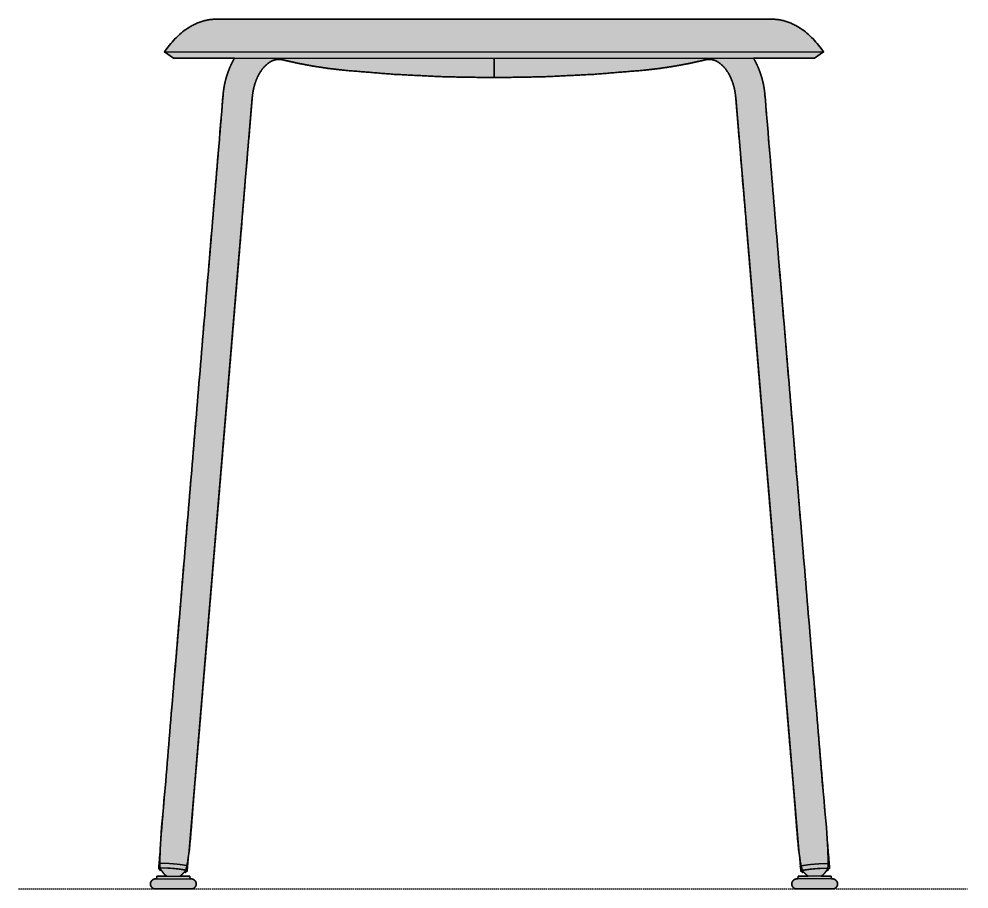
# Model space of a CAD drawing. Header units: millimetres. Extents: x 0 to 1189, y 0 to 475.
# Drawn here: x 0 to 519, y 0 to 475 of the extents above; entities that cross this region are included whole.
import ezdxf

# ---------------------------------------------------------------- set-up
doc = ezdxf.new("R2010")
doc.units = ezdxf.units.MM
doc.linetypes.add('Dots', pattern=[1, 0, -1])
doc.layers.add('Blocks', color=7, linetype='Continuous')
doc.layers.add('Blocks$Fill', color=7, linetype='Continuous', true_color=0xffffff)
for name, color, linetype, lineweight, true_color in [('Blocks$Inner', 7, 'Continuous', 25, 0x007f00), ('Blocks$Outline', 7, 'Continuous', 35, 0xff3f3f), ('Groud', 7, 'Dots', 25, 0x243775)]:
    doc.layers.add(name, color=color, linetype=linetype, lineweight=lineweight, true_color=true_color)

# ---------------------------------------------------------------- blocks, each defined once
blk = doc.blocks.new('Soft Edge 75 Stool Side')
at = {"layer": 'Blocks$Fill'}
blk.add_hatch(color=256, dxfattribs=at).paths.add_polyline_path([(75.03, 5.5), (74.54, 5.5), (74.48, 5.5), (74.42, 5.5), (74.36, 5.49), (74.3, 5.49), (74.25, 5.48), (74.19, 5.48), (74.13, 5.47), (74.07, 5.46), (74.01, 5.45), (73.95, 5.43), (73.89, 5.42), (73.83, 5.41), (73.77, 5.39), (73.72, 5.37), (73.66, 5.35), (73.6, 5.33), (73.55, 5.31), (73.49, 5.29), (73.44, 5.27), (73.38, 5.24), (73.33, 5.22), (73.27, 5.19), (73.22, 5.16), (73.17, 5.13), (73.12, 5.1), (73.07, 5.07), (73.02, 5.04), (72.97, 5), (72.92, 4.97), (72.87, 4.93), (72.82, 4.89), (72.78, 4.86), (72.73, 4.82), (72.69, 4.78), (72.64, 4.74), (72.6, 4.69), (72.56, 4.65), (72.52, 4.61), (72.48, 4.56), (72.44, 4.52), (72.4, 4.47), (72.36, 4.42), (72.33, 4.38), (72.29, 4.33), (72.26, 4.28), (72.23, 4.23), (72.19, 4.18), (72.16, 4.12), (72.13, 4.07), (72.11, 4.02), (72.08, 3.97), (72.05, 3.91), (72.03, 3.86), (72, 3.8), (71.98, 3.75), (71.96, 3.69), (71.94, 3.63), (71.92, 3.58), (71.9, 3.52), (71.89, 3.46), (71.87, 3.4), (71.86, 3.35), (71.85, 3.29), (71.84, 3.23), (71.83, 3.17), (71.82, 3.11), (71.81, 3.05), (71.81, 2.99), (71.8, 2.93), (71.8, 2.87), (71.8, 2.81), (71.79, 2.75), (71.8, 2.69), (71.8, 2.63), (71.8, 2.57), (71.81, 2.51), (71.81, 2.45), (71.82, 2.39), (71.83, 2.33), (71.84, 2.27), (71.85, 2.21), (71.86, 2.15), (71.87, 2.1), (71.89, 2.04), (71.9, 1.98), (71.92, 1.92), (71.94, 1.87), (71.96, 1.81), (71.98, 1.75), (72, 1.7), (72.03, 1.64), (72.05, 1.59), (72.08, 1.53), (72.11, 1.48), (72.13, 1.43), (72.16, 1.38), (72.19, 1.32), (72.23, 1.27), (72.26, 1.22), (72.29, 1.17), (72.33, 1.12), (72.36, 1.08), (72.4, 1.03), (72.44, 0.98), (72.48, 0.94), (72.52, 0.89), (72.56, 0.85), (72.6, 0.81), (72.64, 0.76), (72.69, 0.72), (72.73, 0.68), (72.78, 0.64), (72.82, 0.61), (72.87, 0.57), (72.92, 0.53), (72.97, 0.5), (73.02, 0.46), (73.07, 0.43), (73.12, 0.4), (73.17, 0.37), (73.22, 0.34), (73.27, 0.31), (73.33, 0.28), (73.38, 0.26), (73.44, 0.23), (73.49, 0.21), (73.55, 0.19), (73.6, 0.17), (73.66, 0.15), (73.72, 0.13), (73.77, 0.11), (73.83, 0.09), (73.89, 0.08), (73.95, 0.07), (74.01, 0.05), (74.07, 0.04), (74.13, 0.03), (74.19, 0.02), (74.25, 0.02), (74.3, 0.01), (74.36, 0.01), (74.42, 0), (74.48, 0), (74.54, 0), (76.13, 0), (94.04, 0), (94.1, 0), (94.16, 0), (94.22, 0.01), (94.28, 0.01), (94.34, 0.02), (94.4, 0.02), (94.46, 0.03), (94.52, 0.04), (94.58, 0.05), (94.64, 0.07), (94.7, 0.08), (94.76, 0.09), (94.81, 0.11), (94.87, 0.13), (94.93, 0.15), (94.98, 0.17), (95.04, 0.19), (95.1, 0.21), (95.15, 0.23), (95.21, 0.26), (95.26, 0.28), (95.31, 0.31), (95.37, 0.34), (95.42, 0.37), (95.47, 0.4), (95.52, 0.43), (95.57, 0.46), (95.62, 0.5), (95.67, 0.53), (95.72, 0.57), (95.77, 0.61), (95.81, 0.64), (95.86, 0.68), (95.9, 0.72), (95.95, 0.76), (95.99, 0.81), (96.03, 0.85), (96.07, 0.89), (96.11, 0.94), (96.15, 0.98), (96.19, 1.03), (96.23, 1.08), (96.26, 1.12), (96.3, 1.17), (96.33, 1.22), (96.36, 1.27), (96.4, 1.32), (96.43, 1.38), (96.46, 1.43), (96.48, 1.48), (96.51, 1.53), (96.54, 1.59), (96.56, 1.64), (96.58, 1.7), (96.61, 1.75), (96.63, 1.81), (96.65, 1.87), (96.67, 1.92), (96.68, 1.98), (96.7, 2.04), (96.72, 2.1), (96.73, 2.15), (96.74, 2.21), (96.75, 2.27), (96.76, 2.33), (96.77, 2.39), (96.78, 2.45), (96.78, 2.51), (96.79, 2.57), (96.79, 2.63), (96.79, 2.69), (96.79, 2.75), (96.79, 2.81), (96.79, 2.87), (96.79, 2.93), (96.78, 2.99), (96.78, 3.05), (96.77, 3.11), (96.76, 3.17), (96.75, 3.23), (96.74, 3.29), (96.73, 3.35), (96.72, 3.4), (96.7, 3.46), (96.68, 3.52), (96.67, 3.58), (96.65, 3.63), (96.63, 3.69), (96.61, 3.75), (96.58, 3.8), (96.56, 3.86), (96.54, 3.91), (96.51, 3.97), (96.48, 4.02), (96.46, 4.07), (96.43, 4.12), (96.4, 4.18), (96.36, 4.23), (96.33, 4.28), (96.3, 4.33), (96.26, 4.38), (96.23, 4.42), (96.19, 4.47), (96.15, 4.52), (96.11, 4.56), (96.07, 4.61), (96.03, 4.65), (95.99, 4.69), (95.95, 4.74), (95.9, 4.78), (95.86, 4.82), (95.81, 4.86), (95.77, 4.89), (95.72, 4.93), (95.67, 4.97), (95.62, 5), (95.57, 5.04), (95.52, 5.07), (95.47, 5.1), (95.42, 5.13), (95.37, 5.16), (95.31, 5.19), (95.26, 5.22), (95.21, 5.24), (95.15, 5.27), (95.1, 5.29), (95.04, 5.31), (94.98, 5.33), (94.93, 5.35), (94.87, 5.37), (94.81, 5.39), (94.76, 5.41), (94.7, 5.42), (94.64, 5.43), (94.58, 5.45), (94.52, 5.46), (94.46, 5.47), (94.4, 5.48), (94.34, 5.48), (94.28, 5.49), (94.22, 5.49), (94.16, 5.5), (94.1, 5.5), (94.04, 5.5), (93.56, 5.5), (93.29, 7), (87.88, 7), (88.28, 7.26), (88.47, 7.4), (88.66, 7.55), (88.84, 7.7), (89.02, 7.86), (89.19, 8.03), (90.75, 9.6), (90.83, 9.6), (90.9, 9.6), (90.98, 9.61), (91.06, 9.61), (91.13, 9.62), (91.21, 9.63), (91.28, 9.63), (91.36, 9.64), (91.51, 9.66), (91.58, 9.67), (91.66, 9.68), (91.73, 9.69), (91.77, 9.7), (91.81, 9.71), (91.85, 9.72), (91.88, 9.73), (91.9, 9.73), (91.92, 9.74), (91.94, 9.74), (91.95, 9.75), (91.96, 9.76), (91.97, 9.76), (91.98, 9.76), (91.99, 9.77), (92, 9.77), (92, 9.78), (92.01, 9.78), (92.02, 9.79), (92.02, 9.79), (92.03, 9.79), (92.03, 9.79), (92.03, 9.79), (92.03, 9.79), (92.03, 9.8), (92.03, 9.8), (92.04, 9.8), (92.04, 9.8), (92.04, 9.8), (92.04, 9.8), (92.04, 9.8), (92.04, 9.81), (92.05, 9.81), (92.05, 9.81), (92.05, 9.81), (92.05, 9.81), (92.05, 9.82), (92.05, 9.82), (92.05, 9.82), (92.06, 9.82), (92.06, 9.82), (92.06, 9.83), (92.06, 9.83), (92.06, 9.83), (92.06, 9.83), (92.06, 9.83), (92.06, 9.84), (92.06, 9.84), (92.06, 9.84), (92.06, 9.84), (92.07, 9.85), (92.27, 12.33), (92.27, 12.33), (127.4, 432.05), (127.5, 433.1), (127.64, 434.15), (127.8, 435.19), (128, 436.23), (128.23, 437.26), (128.49, 438.28), (128.78, 439.3), (129.1, 440.3), (129.28, 440.8), (129.46, 441.3), (129.65, 441.79), (129.85, 442.28), (130.06, 442.76), (130.28, 443.24), (130.51, 443.72), (130.75, 444.19), (131, 444.65), (131.25, 445.11), (131.52, 445.57), (131.8, 446.02), (132.09, 446.46), (132.38, 446.9), (132.69, 447.33), (133.01, 447.75), (133.34, 448.16), (133.68, 448.56), (134.04, 448.95), (134.4, 449.34), (134.78, 449.71), (135.17, 450.06), (135.57, 450.41), (135.98, 450.74), (136.19, 450.9), (136.4, 451.05), (136.62, 451.2), (136.84, 451.35), (137.06, 451.49), (137.29, 451.62), (137.52, 451.75), (137.75, 451.88), (137.99, 452), (138.23, 452.11), (138.47, 452.22), (138.71, 452.32), (138.96, 452.41), (139.21, 452.5), (139.46, 452.58), (139.71, 452.66), (139.97, 452.72), (140.22, 452.78), (140.48, 452.83), (140.74, 452.87), (141, 452.91), (141.27, 452.93), (141.53, 452.95), (141.79, 452.95), (142.06, 452.95), (142.32, 452.94), (142.59, 452.93), (142.85, 452.9), (143.11, 452.87), (143.37, 452.83), (143.63, 452.78), (143.89, 452.72), (145.95, 452.25), (148.01, 451.79), (150.07, 451.33), (152.13, 450.87), (160.48, 449.3), (168.89, 448.02), (177.33, 447.04), (204.65, 444.8), (232.03, 443.45), (259.44, 443), (314.22, 444.8), (341.54, 447.04), (349.98, 448.02), (358.39, 449.3), (366.74, 450.87), (368.8, 451.33), (370.86, 451.79), (372.92, 452.25), (374.99, 452.72), (375.24, 452.78), (375.5, 452.83), (375.76, 452.87), (376.02, 452.9), (376.29, 452.93), (376.55, 452.94), (376.81, 452.95), (377.08, 452.95), (377.34, 452.95), (377.61, 452.93), (377.87, 452.91), (378.13, 452.87), (378.39, 452.83), (378.65, 452.78), (378.9, 452.72), (379.16, 452.66), (379.41, 452.58), (379.67, 452.5), (379.91, 452.41), (380.16, 452.32), (380.4, 452.22), (380.65, 452.11), (380.88, 452), (381.12, 451.88), (381.35, 451.75), (381.58, 451.62), (381.81, 451.49), (382.03, 451.35), (382.25, 451.2), (382.47, 451.05), (382.68, 450.9), (382.89, 450.74), (383.31, 450.41), (383.71, 450.06), (384.09, 449.71), (384.47, 449.34), (384.83, 448.95), (385.19, 448.56), (385.53, 448.16), (385.86, 447.75), (386.18, 447.33), (386.49, 446.9), (386.79, 446.46), (387.07, 446.02), (387.35, 445.57), (387.62, 445.11), (387.87, 444.65), (388.12, 444.19), (388.36, 443.72), (388.59, 443.24), (388.81, 442.76), (389.02, 442.28), (389.22, 441.79), (389.41, 441.3), (389.6, 440.8), (389.77, 440.3), (390.09, 439.3), (390.38, 438.28), (390.64, 437.26), (390.87, 436.23), (391.07, 435.19), (391.23, 434.15), (391.37, 433.1), (391.47, 432.05), (426.6, 12.33), (426.6, 12.33), (426.81, 9.85), (426.81, 9.84), (426.81, 9.84), (426.81, 9.84), (426.81, 9.84), (426.81, 9.83), (426.81, 9.83), (426.81, 9.83), (426.81, 9.83), (426.81, 9.83), (426.81, 9.82), (426.82, 9.82), (426.82, 9.82), (426.82, 9.82), (426.82, 9.82), (426.82, 9.81), (426.82, 9.81), (426.82, 9.81), (426.83, 9.81), (426.83, 9.81), (426.83, 9.8), (426.83, 9.8), (426.83, 9.8), (426.83, 9.8), (426.83, 9.8), (426.84, 9.8), (426.84, 9.8), (426.84, 9.79), (426.84, 9.79), (426.84, 9.79), (426.85, 9.79), (426.85, 9.79), (426.85, 9.79), (426.86, 9.78), (426.87, 9.78), (426.87, 9.77), (426.88, 9.77), (426.89, 9.76), (426.9, 9.76), (426.91, 9.76), (426.92, 9.75), (426.94, 9.74), (426.95, 9.74), (426.97, 9.73), (426.99, 9.73), (427.03, 9.72), (427.06, 9.71), (427.1, 9.7), (427.14, 9.69), (427.21, 9.68), (427.29, 9.67), (427.36, 9.66), (427.51, 9.64), (427.59, 9.63), (427.66, 9.63), (427.74, 9.62), (427.82, 9.61), (427.89, 9.61), (427.97, 9.6), (428.04, 9.6), (428.12, 9.6), (429.86, 7.86), (430.03, 7.7), (430.22, 7.55), (430.4, 7.4), (430.6, 7.26), (430.79, 7.13), (431, 7), (425.58, 7), (425.31, 5.5), (424.83, 5.5), (424.77, 5.5), (424.71, 5.5), (424.65, 5.49), (424.59, 5.49), (424.53, 5.48), (424.47, 5.48), (424.41, 5.47), (424.35, 5.46), (424.29, 5.45), (424.23, 5.43), (424.17, 5.42), (424.12, 5.41), (424.06, 5.39), (424, 5.37), (423.94, 5.35), (423.89, 5.33), (423.83, 5.31), (423.77, 5.29), (423.72, 5.27), (423.66, 5.24), (423.61, 5.22), (423.56, 5.19), (423.5, 5.16), (423.45, 5.13), (423.4, 5.1), (423.35, 5.07), (423.3, 5.04), (423.25, 5), (423.2, 4.97), (423.15, 4.93), (423.11, 4.89), (423.06, 4.86), (423.01, 4.82), (422.97, 4.78), (422.93, 4.74), (422.88, 4.69), (422.84, 4.65), (422.8, 4.61), (422.76, 4.56), (422.72, 4.52), (422.68, 4.47), (422.65, 4.42), (422.61, 4.38), (422.57, 4.33), (422.54, 4.28), (422.51, 4.23), (422.48, 4.18), (422.45, 4.12), (422.42, 4.07), (422.39, 4.02), (422.36, 3.97), (422.33, 3.91), (422.31, 3.86), (422.29, 3.8), (422.26, 3.75), (422.24, 3.69), (422.22, 3.63), (422.2, 3.58), (422.19, 3.52), (422.17, 3.46), (422.16, 3.4), (422.14, 3.35), (422.13, 3.29), (422.12, 3.23), (422.11, 3.17), (422.1, 3.11), (422.09, 3.05), (422.09, 2.99), (422.08, 2.93), (422.08, 2.87), (422.08, 2.81), (422.08, 2.75), (422.08, 2.69), (422.08, 2.63), (422.08, 2.57), (422.09, 2.51), (422.09, 2.45), (422.1, 2.39), (422.11, 2.33), (422.12, 2.27), (422.13, 2.21), (422.14, 2.15), (422.16, 2.1), (422.17, 2.04), (422.19, 1.98), (422.2, 1.92), (422.22, 1.87), (422.24, 1.81), (422.26, 1.75), (422.29, 1.7), (422.31, 1.64), (422.33, 1.59), (422.36, 1.53), (422.39, 1.48), (422.42, 1.43), (422.45, 1.38), (422.48, 1.32), (422.51, 1.27), (422.54, 1.22), (422.57, 1.17), (422.61, 1.12), (422.65, 1.08), (422.68, 1.03), (422.72, 0.98), (422.76, 0.94), (422.8, 0.89), (422.84, 0.85), (422.88, 0.81), (422.93, 0.76), (422.97, 0.72), (423.01, 0.68), (423.06, 0.64), (423.11, 0.61), (423.15, 0.57), (423.2, 0.53), (423.25, 0.5), (423.3, 0.46), (423.35, 0.43), (423.4, 0.4), (423.45, 0.37), (423.5, 0.34), (423.56, 0.31), (423.61, 0.28), (423.66, 0.26), (423.72, 0.23), (423.77, 0.21), (423.83, 0.19), (423.89, 0.17), (423.94, 0.15), (424, 0.13), (424.06, 0.11), (424.12, 0.09), (424.17, 0.08), (424.23, 0.07), (424.29, 0.05), (424.35, 0.04), (424.41, 0.03), (424.47, 0.02), (424.53, 0.02), (424.59, 0.01), (424.65, 0.01), (424.71, 0), (424.77, 0), (424.83, 0), (426.42, 0), (444.33, 0), (444.39, 0), (444.45, 0), (444.51, 0.01), (444.57, 0.01), (444.63, 0.02), (444.69, 0.02), (444.74, 0.03), (444.8, 0.04), (444.86, 0.05), (444.92, 0.07), (444.98, 0.08), (445.04, 0.09), (445.1, 0.11), (445.15, 0.13), (445.21, 0.15), (445.27, 0.17), (445.32, 0.19), (445.38, 0.21), (445.43, 0.23), (445.49, 0.26), (445.54, 0.28), (445.6, 0.31), (445.65, 0.34), (445.7, 0.37), (445.75, 0.4), (445.8, 0.43), (445.85, 0.46), (445.9, 0.5), (445.95, 0.53), (446, 0.57), (446.05, 0.61), (446.09, 0.64), (446.14, 0.68), (446.18, 0.72), (446.23, 0.76), (446.27, 0.81), (446.31, 0.85), (446.35, 0.89), (446.39, 0.94), (446.43, 0.98), (446.47, 1.03), (446.51, 1.08), (446.54, 1.12), (446.58, 1.17), (446.61, 1.22), (446.65, 1.27), (446.68, 1.32), (446.71, 1.38), (446.74, 1.43), (446.77, 1.48), (446.79, 1.53), (446.82, 1.59), (446.84, 1.64), (446.87, 1.7), (446.89, 1.75), (446.91, 1.81), (446.93, 1.87), (446.95, 1.92), (446.97, 1.98), (446.98, 2.04), (447, 2.1), (447.01, 2.15), (447.02, 2.21), (447.03, 2.27), (447.04, 2.33), (447.05, 2.39), (447.06, 2.45), (447.07, 2.51), (447.07, 2.57), (447.07, 2.63), (447.08, 2.69), (447.08, 2.75), (447.08, 2.81), (447.07, 2.87), (447.07, 2.93), (447.07, 2.99), (447.06, 3.05), (447.05, 3.11), (447.04, 3.17), (447.03, 3.23), (447.02, 3.29), (447.01, 3.35), (447, 3.4), (446.98, 3.46), (446.97, 3.52), (446.95, 3.58), (446.93, 3.63), (446.91, 3.69), (446.89, 3.75), (446.87, 3.8), (446.84, 3.86), (446.82, 3.91), (446.79, 3.97), (446.77, 4.02), (446.74, 4.07), (446.71, 4.12), (446.68, 4.18), (446.65, 4.23), (446.61, 4.28), (446.58, 4.33), (446.54, 4.38), (446.51, 4.42), (446.47, 4.47), (446.43, 4.52), (446.39, 4.56), (446.35, 4.61), (446.31, 4.65), (446.27, 4.69), (446.23, 4.74), (446.18, 4.78), (446.14, 4.82), (446.09, 4.86), (446.05, 4.89), (446, 4.93), (445.95, 4.97), (445.9, 5), (445.85, 5.04), (445.8, 5.07), (445.75, 5.1), (445.7, 5.13), (445.65, 5.16), (445.6, 5.19), (445.54, 5.22), (445.49, 5.24), (445.43, 5.27), (445.38, 5.29), (445.32, 5.31), (445.27, 5.33), (445.21, 5.35), (445.15, 5.37), (445.1, 5.39), (445.04, 5.41), (444.98, 5.42), (444.92, 5.43), (444.86, 5.45), (444.8, 5.46), (444.74, 5.47), (444.69, 5.48), (444.63, 5.48), (444.57, 5.49), (444.51, 5.49), (444.45, 5.5), (444.39, 5.5), (444.33, 5.5), (443.84, 5.5), (443.58, 7), (438.16, 7), (438.55, 7.26), (438.74, 7.4), (438.93, 7.54), (439.11, 7.69), (439.28, 7.85), (439.45, 8.01), (439.62, 8.18), (439.78, 8.36), (439.93, 8.54), (440.07, 8.72), (440.21, 8.91), (441.5, 10.72), (441.57, 10.72), (441.61, 10.72), (441.65, 10.72), (441.69, 10.73), (441.72, 10.73), (441.76, 10.74), (441.8, 10.74), (441.84, 10.75), (441.87, 10.76), (441.91, 10.76), (441.95, 10.77), (441.98, 10.78), (442.02, 10.79), (442.06, 10.8), (442.09, 10.81), (442.13, 10.83), (442.17, 10.84), (442.2, 10.85), (442.24, 10.87), (442.27, 10.88), (442.31, 10.9), (442.34, 10.91), (442.37, 10.93), (442.41, 10.95), (442.44, 10.97), (442.47, 10.99), (442.51, 11.01), (442.54, 11.03), (442.57, 11.05), (442.6, 11.07), (442.63, 11.09), (442.69, 11.14), (442.7, 11.14), (442.71, 11.15), (442.72, 11.15), (442.72, 11.16), (442.73, 11.17), (442.74, 11.17), (442.74, 11.18), (442.75, 11.19), (442.54, 13.67), (442.54, 13.67), (407.26, 435.02), (407.06, 436.65), (406.79, 438.27), (406.47, 439.89), (406.1, 441.49), (405.67, 443.07), (405.18, 444.64), (404.65, 446.19), (404.06, 447.73), (403.41, 449.24), (402.72, 450.73), (401.97, 452.19), (401.17, 453.68), (434.52, 453.56), (439.44, 457), (438.1, 458.85), (437.4, 459.76), (436.7, 460.66), (435.97, 461.54), (435.23, 462.41), (434.47, 463.26), (433.69, 464.09), (432.89, 464.91), (432.07, 465.71), (431.23, 466.48), (430.37, 467.24), (429.49, 467.96), (428.59, 468.66), (427.67, 469.34), (426.72, 469.98), (425.76, 470.59), (425.27, 470.88), (424.77, 471.16), (424.27, 471.44), (423.76, 471.7), (423.25, 471.96), (422.74, 472.21), (422.22, 472.44), (421.69, 472.67), (421.16, 472.88), (420.63, 473.09), (420.1, 473.29), (419.56, 473.47), (419.01, 473.65), (418.46, 473.81), (417.91, 473.96), (417.36, 474.1), (416.81, 474.24), (416.25, 474.36), (415.69, 474.47), (415.12, 474.57), (414.56, 474.65), (413.99, 474.73), (413.43, 474.8), (412.86, 474.85), (411.72, 474.94), (410.58, 474.98), (409.44, 475), (259.44, 475), (108.29, 474.98), (107.15, 474.94), (106.01, 474.85), (105.44, 474.8), (104.88, 474.73), (104.31, 474.65), (103.75, 474.57), (103.18, 474.47), (102.62, 474.36), (102.07, 474.24), (101.51, 474.1), (100.96, 473.96), (100.41, 473.81), (99.86, 473.65), (99.32, 473.47), (98.78, 473.29), (98.24, 473.09), (97.71, 472.88), (97.18, 472.67), (96.65, 472.44), (96.13, 472.21), (95.62, 471.96), (95.11, 471.7), (94.6, 471.44), (94.1, 471.16), (93.6, 470.88), (93.11, 470.59), (92.15, 469.98), (91.2, 469.34), (90.28, 468.66), (89.38, 467.96), (88.5, 467.24), (87.64, 466.48), (86.8, 465.71), (85.98, 464.91), (85.18, 464.09), (84.4, 463.26), (83.64, 462.41), (82.9, 461.54), (82.18, 460.66), (81.47, 459.76), (80.77, 458.85), (79.44, 457), (84.35, 453.56), (91.07, 453.7), (117.7, 453.68), (116.16, 450.73), (115.46, 449.24), (114.82, 447.73), (114.22, 446.19), (113.69, 444.64), (113.2, 443.07), (112.77, 441.49), (112.4, 439.89), (112.08, 438.27), (111.82, 436.65), (111.61, 435.02), (111.46, 433.39), (76.33, 13.67), (76.33, 13.67), (76.12, 11.19), (76.13, 11.18), (76.13, 11.17), (76.14, 11.17), (76.15, 11.16), (76.15, 11.15), (76.16, 11.15), (76.17, 11.14), (76.18, 11.14), (76.24, 11.09), (76.27, 11.07), (76.3, 11.05), (76.33, 11.03), (76.36, 11.01), (76.4, 10.99), (76.43, 10.97), (76.46, 10.95), (76.5, 10.93), (76.53, 10.91), (76.57, 10.9), (76.6, 10.88), (76.63, 10.87), (76.67, 10.85), (76.71, 10.84), (76.74, 10.83), (76.78, 10.81), (76.81, 10.8), (76.85, 10.79), (76.89, 10.78), (76.92, 10.77), (76.96, 10.76), (77, 10.76), (77.03, 10.75), (77.07, 10.74), (77.11, 10.74), (77.15, 10.73), (77.19, 10.73), (77.22, 10.72), (77.26, 10.72), (77.3, 10.72), (77.38, 10.72), (78.8, 8.72), (78.94, 8.54), (79.1, 8.36), (79.25, 8.18), (79.42, 8.01), (79.59, 7.85), (79.76, 7.69), (79.94, 7.54), (80.13, 7.4), (80.32, 7.26), (80.51, 7.13), (80.71, 7), (75.29, 7)], flags=0)
at = {"layer": 'Blocks$Inner'}
blk.add_lwpolyline([(259.44, 446.49), (259.44, 453.56), (427.8, 453.7), (434.52, 453.56), (439.44, 457), (438.1, 458.85), (437.4, 459.76), (436.7, 460.66), (435.97, 461.54), (435.23, 462.41), (434.47, 463.26), (433.69, 464.09), (432.89, 464.91), (432.07, 465.71), (431.23, 466.48), (430.37, 467.24), (429.49, 467.96), (428.59, 468.66), (427.67, 469.34), (426.72, 469.98), (425.76, 470.59), (425.27, 470.88), (424.77, 471.16), (424.27, 471.44), (423.76, 471.7), (423.25, 471.96), (422.74, 472.21), (422.22, 472.44), (421.69, 472.67), (421.16, 472.88), (420.63, 473.09), (420.1, 473.29), (419.56, 473.47), (419.01, 473.65), (418.46, 473.81), (417.91, 473.96), (417.36, 474.1), (416.81, 474.24), (416.25, 474.36), (415.69, 474.47), (415.12, 474.57), (414.56, 474.65), (413.99, 474.73), (413.43, 474.8), (412.86, 474.85), (411.72, 474.94), (410.58, 474.98), (409.44, 475), (259.44, 475), (109.44, 475), (108.29, 474.98), (107.15, 474.94), (106.01, 474.85), (105.44, 474.8), (104.88, 474.73), (104.31, 474.65), (103.75, 474.57), (103.18, 474.47), (102.62, 474.36), (102.07, 474.24), (101.51, 474.1), (100.96, 473.96), (100.41, 473.81), (99.86, 473.65), (99.32, 473.47), (98.78, 473.29), (98.24, 473.09), (97.71, 472.88), (97.18, 472.67), (96.65, 472.44), (96.13, 472.21), (95.62, 471.96), (95.11, 471.7), (94.6, 471.44), (94.1, 471.16), (93.6, 470.88), (93.11, 470.59), (92.15, 469.98), (91.2, 469.34), (90.28, 468.66), (89.38, 467.96), (88.5, 467.24), (87.64, 466.48), (86.8, 465.71), (85.98, 464.91), (85.18, 464.09), (84.4, 463.26), (83.64, 462.41), (82.9, 461.54), (82.18, 460.66), (81.47, 459.76), (80.77, 458.85), (79.44, 457), (84.35, 453.56), (91.07, 453.7), (259.44, 453.56)], close=True, dxfattribs=at)
for points in [[(79.44, 457), (259.44, 457), (439.44, 457)], [(152.13, 450.87), (160.48, 449.3), (168.89, 448.02), (177.33, 447.04), (204.65, 444.8), (232.03, 443.45), (259.44, 443), (259.44, 446.45), (259.44, 443), (286.84, 443.45), (314.22, 444.8), (341.54, 447.04), (349.98, 448.02), (358.39, 449.3), (366.74, 450.87)], [(92.07, 9.85), (92.27, 12.33), (92.27, 12.33), (127.4, 432.05)], [(391.47, 432.05), (426.6, 12.33), (426.6, 12.33), (426.81, 9.85)], [(77.12, 11.1), (77.13, 11.06), (78.66, 8.91), (78.8, 8.72), (78.94, 8.54), (79.1, 8.36), (79.25, 8.18), (79.42, 8.01), (79.59, 7.85), (79.76, 7.69), (79.94, 7.54), (80.13, 7.4), (80.32, 7.26), (80.51, 7.13), (80.71, 7)], [(441.75, 11.1), (441.74, 11.06), (440.21, 8.91), (440.07, 8.72), (439.93, 8.54), (439.78, 8.36), (439.62, 8.18), (439.45, 8.01), (439.28, 7.85), (439.11, 7.69), (438.93, 7.54), (438.74, 7.4), (438.55, 7.26), (438.36, 7.13), (438.16, 7)], [(75.03, 5.5), (75.29, 7), (84.29, 7), (93.29, 7), (93.56, 5.5)], [(87.88, 7), (88.08, 7.13), (88.28, 7.26), (88.47, 7.4), (88.66, 7.55), (88.84, 7.7), (89.02, 7.86), (89.19, 8.03), (91.05, 9.89), (91.07, 9.93)], [(443.84, 5.5), (443.58, 7), (434.58, 7), (425.58, 7), (425.31, 5.5)], [(431, 7), (430.79, 7.13), (430.6, 7.26), (430.4, 7.4), (430.22, 7.55), (430.03, 7.7), (429.86, 7.86), (429.68, 8.03), (427.82, 9.89), (427.8, 9.93)], [(94.04, 0), (92.46, 0), (89.63, 0), (84.29, 0), (78.96, 0), (76.13, 0), (74.54, 0)], [(424.83, 0), (426.42, 0), (429.24, 0), (434.58, 0), (439.91, 0), (442.74, 0), (444.33, 0)]]:
    blk.add_lwpolyline(points, dxfattribs=at)
for points, degree in [([(116.9, 452.19, -172.39), (116.16, 450.73, -172.39)], 1), ([(117.7, 453.68, -172.39), (116.9, 452.19, -172.39)], 1), ([(127.4, 432.05, -172.39), (127.49, 433.1, -172.39), (127.79, 435.19, -172.39), (128.21, 437.26, -172.39), (128.76, 439.3, -172.39), (129.44, 441.3, -172.39), (130.26, 443.25, -172.39), (131.23, 445.13, -172.39), (132.36, 446.91, -172.39), (133.66, 448.58, -172.39), (135.14, 450.09, -172.39), (136.82, 451.38, -172.39), (138.69, 452.37, -172.39), (140.73, 452.94, -172.39), (142.86, 452.96, -172.39), (144.92, 452.48, -172.39), (146.98, 452.02, -172.39), (149.04, 451.56, -172.39), (151.1, 451.1, -172.39), (152.13, 450.87, -172.39)], 2), ([(366.74, 450.87, -172.39), (367.77, 451.1, -172.39), (369.83, 451.56, -172.39), (371.89, 452.02, -172.39), (373.95, 452.48, -172.39), (376.02, 452.96, -172.39), (378.14, 452.94, -172.39), (380.18, 452.37, -172.39), (382.06, 451.38, -172.39), (383.73, 450.09, -172.39), (385.21, 448.58, -172.39), (386.51, 446.91, -172.39), (387.64, 445.13, -172.39), (388.61, 443.25, -172.39), (389.43, 441.3, -172.39), (390.11, 439.3, -172.39), (390.66, 437.26, -172.39), (391.08, 435.19, -172.39), (391.38, 433.1, -172.39), (391.47, 432.05, -172.39)], 2), ([(401.17, 453.68, -172.39), (401.97, 452.19, -172.39)], 1), ([(401.97, 452.19, -172.39), (402.72, 450.73, -172.39)], 1), ([(114.82, 447.73, -172.39), (114.22, 446.19, -172.39)], 1), ([(115.46, 449.24, -172.39), (114.82, 447.73, -172.39)], 1), ([(116.16, 450.73, -172.39), (115.46, 449.24, -172.39)], 1), ([(402.72, 450.73, -172.39), (403.41, 449.24, -172.39)], 1), ([(403.41, 449.24, -172.39), (404.06, 447.73, -172.39)], 1), ([(404.06, 447.73, -172.39), (404.65, 446.19, -172.39)], 1), ([(112.77, 441.49, -172.39), (112.4, 439.89, -172.39)], 1), ([(113.2, 443.07, -172.39), (112.77, 441.49, -172.39)], 1), ([(113.69, 444.64, -172.39), (113.2, 443.07, -172.39)], 1), ([(114.22, 446.19, -172.39), (113.69, 444.64, -172.39)], 1), ([(404.65, 446.19, -172.39), (405.18, 444.64, -172.39)], 1), ([(405.18, 444.64, -172.39), (405.67, 443.07, -172.39)], 1), ([(405.67, 443.07, -172.39), (406.1, 441.49, -172.39)], 1), ([(406.1, 441.49, -172.39), (406.47, 439.89, -172.39)], 1), ([(111.82, 436.65, -172.39), (111.61, 435.02, -172.39)], 1), ([(112.08, 438.27, -172.39), (111.82, 436.65, -172.39)], 1), ([(112.4, 439.89, -172.39), (112.08, 438.27, -172.39)], 1), ([(406.47, 439.89, -172.39), (406.79, 438.27, -172.39)], 1), ([(406.79, 438.27, -172.39), (407.06, 436.65, -172.39)], 1), ([(407.06, 436.65, -172.39), (407.26, 435.02, -172.39)], 1), ([(111.46, 433.39, -172.39), (76.33, 13.67, -172.39)], 1), ([(111.61, 435.02, -172.39), (111.46, 433.39, -172.39)], 1), ([(407.26, 435.02, -172.39), (407.41, 433.39, -172.39)], 1), ([(407.41, 433.39, -172.39), (442.54, 13.67, -172.39)], 1), ([(76.33, 13.67, -172.39), (76.12, 11.19, -172.39)], 1), ([(92.07, 9.85, -172.39), (91.74, 10.13, -172.39), (90.83, 10.31, -172.39), (89.96, 10.49, -172.39), (89.07, 10.62, -172.39), (88.18, 10.75, -172.39), (87.28, 10.86, -172.39), (86.39, 10.96, -172.39), (85.49, 11.04, -172.39), (84.6, 11.14, -172.39), (83.7, 11.21, -172.39), (82.81, 11.27, -172.39), (81.91, 11.33, -172.39), (81.01, 11.39, -172.39), (80.11, 11.42, -172.39), (79.21, 11.45, -172.39), (78.31, 11.46, -172.39), (77.42, 11.44, -172.39), (76.5, 11.41, -172.39), (76.12, 11.19, -172.39)], 2), ([(76.12, 11.19, -172.39), (76.15, 11.16, -172.39), (76.21, 11.11, -172.39), (76.27, 11.07, -172.39), (76.33, 11.03, -172.39), (76.4, 10.99, -172.39), (76.46, 10.95, -172.39), (76.53, 10.91, -172.39), (76.6, 10.88, -172.39), (76.67, 10.85, -172.39), (76.74, 10.83, -172.39), (76.81, 10.8, -172.39), (76.89, 10.78, -172.39), (76.96, 10.76, -172.39), (77.03, 10.75, -172.39), (77.11, 10.74, -172.39), (77.19, 10.73, -172.39), (77.26, 10.72, -172.39), (77.34, 10.72, -172.39), (77.38, 10.72, -172.39)], 2), ([(92.27, 12.33, -172.39), (91.94, 12.61, -172.39), (91.04, 12.8, -172.39), (90.16, 12.97, -172.39), (89.27, 13.11, -172.39), (88.38, 13.24, -172.39), (87.49, 13.35, -172.39), (86.59, 13.45, -172.39), (85.7, 13.54, -172.39), (84.8, 13.61, -172.39), (83.91, 13.68, -172.39), (83.01, 13.76, -172.39), (82.12, 13.82, -172.39), (81.22, 13.87, -172.39), (80.32, 13.91, -172.39), (79.42, 13.93, -172.39), (78.52, 13.95, -172.39), (77.63, 13.89, -172.39), (76.71, 13.93, -172.39), (76.33, 13.67, -172.39)], 2), ([(76.33, 13.67, -172.39), (76.33, 13.67, -172.39)], 1), ([(91.07, 9.93, -172.39), (90.77, 10.18, -172.39), (89.99, 10.34, -172.39), (89.22, 10.49, -172.39), (88.44, 10.61, -172.39), (87.66, 10.72, -172.39), (86.88, 10.82, -172.39), (86.1, 10.9, -172.39), (85.31, 10.98, -172.39), (84.53, 11.06, -172.39), (83.75, 11.13, -172.39), (82.96, 11.18, -172.39), (82.18, 11.23, -172.39), (81.39, 11.28, -172.39), (80.61, 11.31, -172.39), (79.82, 11.33, -172.39), (79.03, 11.34, -172.39), (78.25, 11.32, -172.39), (77.44, 11.29, -172.39), (77.12, 11.1, -172.39)], 2), ([(426.6, 12.33, -172.39), (426.93, 12.61, -172.39), (427.83, 12.8, -172.39), (428.71, 12.97, -172.39), (429.6, 13.11, -172.39), (430.49, 13.24, -172.39), (431.38, 13.35, -172.39), (432.28, 13.45, -172.39), (433.17, 13.54, -172.39), (434.07, 13.61, -172.39), (434.96, 13.68, -172.39), (435.86, 13.76, -172.39), (436.76, 13.82, -172.39), (437.65, 13.87, -172.39), (438.55, 13.91, -172.39), (439.45, 13.93, -172.39), (440.35, 13.95, -172.39), (441.24, 13.89, -172.39), (442.17, 13.93, -172.39), (442.54, 13.67, -172.39)], 2), ([(426.81, 9.85, -172.39), (427.13, 10.13, -172.39), (428.04, 10.31, -172.39), (428.92, 10.49, -172.39), (429.81, 10.62, -172.39), (430.7, 10.75, -172.39), (431.59, 10.86, -172.39), (432.48, 10.96, -172.39), (433.38, 11.04, -172.39), (434.27, 11.14, -172.39), (435.17, 11.21, -172.39), (436.07, 11.27, -172.39), (436.96, 11.33, -172.39), (437.86, 11.39, -172.39), (438.76, 11.42, -172.39), (439.66, 11.45, -172.39), (440.56, 11.46, -172.39), (441.45, 11.44, -172.39), (442.37, 11.41, -172.39), (442.75, 11.19, -172.39)], 2), ([(427.8, 9.93, -172.39), (428.1, 10.18, -172.39), (428.88, 10.34, -172.39), (429.65, 10.49, -172.39), (430.43, 10.61, -172.39), (431.21, 10.72, -172.39), (431.99, 10.82, -172.39), (432.77, 10.9, -172.39), (433.56, 10.98, -172.39), (434.34, 11.06, -172.39), (435.12, 11.13, -172.39), (435.91, 11.18, -172.39), (436.69, 11.23, -172.39), (437.48, 11.28, -172.39), (438.27, 11.31, -172.39), (439.05, 11.33, -172.39), (439.84, 11.34, -172.39), (440.62, 11.32, -172.39), (441.43, 11.29, -172.39), (441.75, 11.1, -172.39)], 2), ([(442.75, 11.19, -172.39), (442.72, 11.16, -172.39), (442.66, 11.11, -172.39), (442.6, 11.07, -172.39), (442.54, 11.03, -172.39), (442.47, 10.99, -172.39), (442.41, 10.95, -172.39), (442.34, 10.91, -172.39), (442.27, 10.88, -172.39), (442.2, 10.85, -172.39), (442.13, 10.83, -172.39), (442.06, 10.8, -172.39), (441.98, 10.78, -172.39), (441.91, 10.76, -172.39), (441.84, 10.75, -172.39), (441.76, 10.74, -172.39), (441.69, 10.73, -172.39), (441.61, 10.72, -172.39), (441.53, 10.72, -172.39), (441.5, 10.72, -172.39)], 2), ([(442.54, 13.67, -172.39), (442.54, 13.67, -172.39)], 1), ([(442.54, 13.67, -172.39), (442.75, 11.19, -172.39)], 1), ([(74.54, 0, -172.39), (74.3, 0, -172.39), (73.83, 0.08, -172.39), (73.38, 0.25, -172.39), (72.96, 0.49, -172.39), (72.59, 0.8, -172.39), (72.28, 1.17, -172.39), (72.04, 1.58, -172.39), (71.88, 2.04, -172.39), (71.79, 2.51, -172.39), (71.79, 2.99, -172.39), (71.88, 3.46, -172.39), (72.04, 3.92, -172.39), (72.28, 4.33, -172.39), (72.59, 4.7, -172.39), (72.96, 5.01, -172.39), (73.38, 5.25, -172.39), (73.83, 5.42, -172.39), (74.3, 5.5, -172.39), (74.54, 5.5, -172.39)], 2), ([(74.54, 5.5, -172.39), (94.04, 5.5, -172.39)], 1), ([(90.75, 9.6, -172.39), (90.79, 9.6, -172.39), (90.87, 9.6, -172.39), (90.94, 9.61, -172.39), (91.02, 9.61, -172.39), (91.09, 9.62, -172.39), (91.17, 9.62, -172.39), (91.24, 9.63, -172.39), (91.32, 9.63, -172.39), (91.4, 9.64, -172.39), (91.47, 9.65, -172.39), (91.55, 9.66, -172.39), (91.62, 9.67, -172.39), (91.7, 9.68, -172.39), (91.77, 9.7, -172.39), (91.85, 9.72, -172.39), (91.92, 9.74, -172.39), (91.99, 9.77, -172.39), (92.05, 9.81, -172.39), (92.07, 9.85, -172.39)], 2), ([(94.04, 5.5, -172.39), (94.28, 5.5, -172.39), (94.76, 5.42, -172.39), (95.21, 5.25, -172.39), (95.63, 5.01, -172.39), (96, 4.7, -172.39), (96.31, 4.33, -172.39), (96.55, 3.92, -172.39), (96.71, 3.46, -172.39), (96.79, 2.99, -172.39), (96.79, 2.51, -172.39), (96.71, 2.04, -172.39), (96.55, 1.58, -172.39), (96.31, 1.17, -172.39), (96, 0.8, -172.39), (95.63, 0.49, -172.39), (95.21, 0.25, -172.39), (94.76, 0.08, -172.39), (94.28, 0, -172.39), (94.04, 0, -172.39)], 2), ([(424.83, 5.5, -172.39), (424.59, 5.5, -172.39), (424.11, 5.42, -172.39), (423.66, 5.25, -172.39), (423.24, 5.01, -172.39), (422.87, 4.7, -172.39), (422.57, 4.33, -172.39), (422.33, 3.92, -172.39), (422.16, 3.46, -172.39), (422.08, 2.99, -172.39), (422.08, 2.51, -172.39), (422.16, 2.04, -172.39), (422.33, 1.58, -172.39), (422.57, 1.17, -172.39), (422.87, 0.8, -172.39), (423.24, 0.49, -172.39), (423.66, 0.25, -172.39), (424.11, 0.08, -172.39), (424.59, 0, -172.39), (424.83, 0, -172.39)], 2), ([(444.33, 5.5, -172.39), (424.83, 5.5, -172.39)], 1), ([(426.81, 9.85, -172.39), (426.82, 9.81, -172.39), (426.88, 9.77, -172.39), (426.95, 9.74, -172.39), (427.03, 9.72, -172.39), (427.1, 9.7, -172.39), (427.17, 9.68, -172.39), (427.25, 9.67, -172.39), (427.32, 9.66, -172.39), (427.4, 9.65, -172.39), (427.48, 9.64, -172.39), (427.55, 9.63, -172.39), (427.63, 9.63, -172.39), (427.7, 9.62, -172.39), (427.78, 9.62, -172.39), (427.85, 9.61, -172.39), (427.93, 9.61, -172.39), (428.01, 9.6, -172.39), (428.08, 9.6, -172.39), (428.12, 9.6, -172.39)], 2), ([(444.33, 0, -172.39), (444.57, 0, -172.39), (445.04, 0.08, -172.39), (445.49, 0.25, -172.39), (445.91, 0.49, -172.39), (446.28, 0.8, -172.39), (446.59, 1.17, -172.39), (446.83, 1.58, -172.39), (446.99, 2.04, -172.39), (447.08, 2.51, -172.39), (447.08, 2.99, -172.39), (446.99, 3.46, -172.39), (446.83, 3.92, -172.39), (446.59, 4.33, -172.39), (446.28, 4.7, -172.39), (445.91, 5.01, -172.39), (445.49, 5.25, -172.39), (445.04, 5.42, -172.39), (444.57, 5.5, -172.39), (444.33, 5.5, -172.39)], 2)]:
    blk.add_open_spline(points, degree=degree, dxfattribs=at)
at = {"layer": 'Blocks$Outline'}
for points in [[(259.44, 475), (109.44, 475), (108.29, 474.98), (107.15, 474.94), (106.01, 474.85), (105.44, 474.8), (104.88, 474.73), (104.31, 474.65), (103.75, 474.57), (103.18, 474.47), (102.62, 474.36), (102.07, 474.24), (101.51, 474.1), (100.96, 473.96), (100.41, 473.81), (99.86, 473.65), (99.32, 473.47), (98.78, 473.29), (98.24, 473.09), (97.71, 472.88), (97.18, 472.67), (96.65, 472.44), (96.13, 472.21), (95.62, 471.96), (95.11, 471.7), (94.6, 471.44), (94.1, 471.16), (93.6, 470.88), (93.11, 470.59), (92.15, 469.98), (91.2, 469.34), (90.28, 468.66), (89.38, 467.96), (88.5, 467.24), (87.64, 466.48), (86.8, 465.71), (85.98, 464.91), (85.18, 464.09), (84.4, 463.26), (83.64, 462.41), (82.9, 461.54), (82.18, 460.66), (81.47, 459.76), (80.77, 458.85), (79.44, 457), (84.35, 453.56), (91.07, 453.7), (117.7, 453.68)], [(401.17, 453.68), (427.8, 453.7), (434.52, 453.56), (439.44, 457), (438.1, 458.85), (437.4, 459.76), (436.7, 460.66), (435.97, 461.54), (435.23, 462.41), (434.47, 463.26), (433.69, 464.09), (432.89, 464.91), (432.07, 465.71), (431.23, 466.48), (430.37, 467.24), (429.49, 467.96), (428.59, 468.66), (427.67, 469.34), (426.72, 469.98), (425.76, 470.59), (425.27, 470.88), (424.77, 471.16), (424.27, 471.44), (423.76, 471.7), (423.25, 471.96), (422.74, 472.21), (422.22, 472.44), (421.69, 472.67), (421.16, 472.88), (420.63, 473.09), (420.1, 473.29), (419.56, 473.47), (419.01, 473.65), (418.46, 473.81), (417.91, 473.96), (417.36, 474.1), (416.81, 474.24), (416.25, 474.36), (415.69, 474.47), (415.12, 474.57), (414.56, 474.65), (413.99, 474.73), (413.43, 474.8), (412.86, 474.85), (411.72, 474.94), (410.58, 474.98), (409.44, 475), (259.44, 475)], [(80.71, 7), (75.29, 7), (75.03, 5.5)], [(93.56, 5.5), (93.29, 7), (87.88, 7)], [(431, 7), (425.58, 7), (425.31, 5.5)], [(443.84, 5.5), (443.58, 7), (438.16, 7)]]:
    blk.add_lwpolyline(points, dxfattribs=at)
for points, knots in [([(117.7, 453.68, -172.39), (117.3, 452.94, -172.39), (116.9, 452.19, -172.39), (116.53, 451.46, -172.39), (116.16, 450.73, -172.39), (115.81, 449.98, -172.39), (115.46, 449.24, -172.39), (115.14, 448.48, -172.39), (114.82, 447.73, -172.39), (114.52, 446.96, -172.39), (114.22, 446.19, -172.39), (113.96, 445.42, -172.39), (113.69, 444.64, -172.39), (113.44, 443.86, -172.39), (113.2, 443.07, -172.39), (112.99, 442.28, -172.39), (112.77, 441.49, -172.39), (112.59, 440.69, -172.39), (112.4, 439.89, -172.39), (112.24, 439.08, -172.39), (112.08, 438.27, -172.39), (111.95, 437.46, -172.39), (111.82, 436.65, -172.39), (111.71, 435.84, -172.39), (111.61, 435.02, -172.39), (111.53, 434.2, -172.39), (111.46, 433.39, -172.39), (93.89, 223.53, -172.39), (76.33, 13.67, -172.39), (76.33, 13.67, -172.39), (76.33, 13.67, -172.39), (76.23, 12.43, -172.39), (76.12, 11.19, -172.39), (76.15, 11.16, -172.39), (76.21, 11.11, -172.39), (76.27, 11.07, -172.39), (76.33, 11.03, -172.39), (76.4, 10.99, -172.39), (76.46, 10.95, -172.39), (76.53, 10.91, -172.39), (76.6, 10.88, -172.39), (76.67, 10.85, -172.39), (76.74, 10.83, -172.39), (76.81, 10.8, -172.39), (76.89, 10.78, -172.39), (76.96, 10.76, -172.39), (77.03, 10.75, -172.39), (77.11, 10.74, -172.39), (77.19, 10.73, -172.39), (77.26, 10.72, -172.39), (77.34, 10.72, -172.39), (77.38, 10.72, -172.39)], [0, 0, 0, 1.643244, 1.643244, 3.286488, 3.286488, 4.929732, 4.929732, 6.572976, 6.572976, 8.21622, 8.21622, 9.859464, 9.859464, 11.502708, 11.502708, 13.145952, 13.145952, 14.789197, 14.789197, 16.432441, 16.432441, 18.075685, 18.075685, 19.718929, 19.718929, 21.362173, 21.362173, 442.546477, 442.546477, 442.550903, 442.550903, 445.040888, 445.040888, 446.040888, 447.040888, 448.040888, 449.040888, 450.040888, 451.040888, 452.040888, 453.040888, 454.040888, 455.040888, 456.040888, 457.040888, 458.040888, 459.040888, 460.040888, 461.040888, 462.040888, 463.040888, 463.040888, 463.040888]), ([(90.75, 9.6, -172.39), (90.79, 9.6, -172.39), (90.87, 9.6, -172.39), (90.94, 9.61, -172.39), (91.02, 9.61, -172.39), (91.09, 9.62, -172.39), (91.17, 9.62, -172.39), (91.24, 9.63, -172.39), (91.32, 9.63, -172.39), (91.4, 9.64, -172.39), (91.47, 9.65, -172.39), (91.55, 9.66, -172.39), (91.62, 9.67, -172.39), (91.7, 9.68, -172.39), (91.77, 9.7, -172.39), (91.85, 9.72, -172.39), (91.92, 9.74, -172.39), (91.99, 9.77, -172.39), (92.05, 9.81, -172.39), (92.07, 9.85, -172.39), (92.17, 11.09, -172.39), (92.27, 12.33, -172.39), (92.27, 12.33, -172.39), (92.27, 12.33, -172.39), (109.84, 222.19, -172.39), (127.4, 432.05, -172.39), (127.49, 433.1, -172.39), (127.79, 435.19, -172.39), (128.21, 437.26, -172.39), (128.76, 439.3, -172.39), (129.44, 441.3, -172.39), (130.26, 443.25, -172.39), (131.23, 445.13, -172.39), (132.36, 446.91, -172.39), (133.66, 448.58, -172.39), (135.14, 450.09, -172.39), (136.82, 451.38, -172.39), (138.69, 452.37, -172.39), (140.73, 452.94, -172.39), (142.86, 452.96, -172.39), (144.92, 452.48, -172.39), (146.98, 452.02, -172.39), (149.04, 451.56, -172.39), (151.1, 451.1, -172.39), (152.13, 450.87, -172.39), (156.31, 450.08, -172.39), (160.48, 449.3, -172.39), (164.69, 448.66, -172.39), (168.89, 448.02, -172.39), (173.11, 447.53, -172.39), (177.33, 447.04, -172.39), (190.99, 445.92, -172.39), (204.65, 444.8, -172.39), (218.34, 444.12, -172.39), (232.03, 443.45, -172.39), (245.73, 443.22, -172.39), (259.44, 443, -172.39)], [-570.85786, -570.85786, -570.85786, -569.85786, -568.85786, -567.85786, -566.85786, -565.85786, -564.85786, -563.85786, -562.85786, -561.85786, -560.85786, -559.85786, -558.85786, -557.85786, -556.85786, -555.85786, -554.85786, -553.85786, -552.85786, -552.85786, -550.370187, -550.370187, -550.36651, -550.36651, -129.182527, -129.182527, -128.182527, -127.182527, -126.182527, -125.182527, -124.182527, -123.182527, -122.182527, -121.182527, -120.182527, -119.182527, -118.182527, -117.182527, -116.182527, -115.182527, -114.182527, -113.182527, -112.182527, -111.182527, -111.182527, -102.680893, -102.680893, -94.17926, -94.17926, -85.677626, -85.677626, -58.267587, -58.267587, -30.857547, -30.857547, -3.447507, -3.447507, -3.447507]), ([(259.44, 443, -172.39), (273.14, 443.22, -172.39), (286.84, 443.45, -172.39), (300.53, 444.12, -172.39), (314.22, 444.8, -172.39), (327.88, 445.92, -172.39), (341.54, 447.04, -172.39), (345.76, 447.53, -172.39), (349.98, 448.02, -172.39), (354.18, 448.66, -172.39), (358.39, 449.3, -172.39), (362.56, 450.08, -172.39), (366.74, 450.87, -172.39), (367.77, 451.1, -172.39), (369.83, 451.56, -172.39), (371.89, 452.02, -172.39), (373.95, 452.48, -172.39), (376.02, 452.96, -172.39), (378.14, 452.94, -172.39), (380.18, 452.37, -172.39), (382.06, 451.38, -172.39), (383.73, 450.09, -172.39), (385.21, 448.58, -172.39), (386.51, 446.91, -172.39), (387.64, 445.13, -172.39), (388.61, 443.25, -172.39), (389.43, 441.3, -172.39), (390.11, 439.3, -172.39), (390.66, 437.26, -172.39), (391.08, 435.19, -172.39), (391.38, 433.1, -172.39), (391.47, 432.05, -172.39), (409.03, 222.19, -172.39), (426.6, 12.33, -172.39), (426.6, 12.33, -172.39), (426.6, 12.33, -172.39), (426.7, 11.09, -172.39), (426.81, 9.85, -172.39), (426.82, 9.81, -172.39), (426.88, 9.77, -172.39), (426.95, 9.74, -172.39), (427.03, 9.72, -172.39), (427.1, 9.7, -172.39), (427.17, 9.68, -172.39), (427.25, 9.67, -172.39), (427.32, 9.66, -172.39), (427.4, 9.65, -172.39), (427.48, 9.64, -172.39), (427.55, 9.63, -172.39), (427.63, 9.63, -172.39), (427.7, 9.62, -172.39), (427.78, 9.62, -172.39), (427.85, 9.61, -172.39), (427.93, 9.61, -172.39), (428.01, 9.6, -172.39), (428.08, 9.6, -172.39), (428.12, 9.6, -172.39)], [3.447507, 3.447507, 3.447507, 30.857547, 30.857547, 58.267587, 58.267587, 85.677626, 85.677626, 94.17926, 94.17926, 102.680893, 102.680893, 111.182527, 111.182527, 112.182527, 113.182527, 114.182527, 115.182527, 116.182527, 117.182527, 118.182527, 119.182527, 120.182527, 121.182527, 122.182527, 123.182527, 124.182527, 125.182527, 126.182527, 127.182527, 128.182527, 129.182527, 129.182527, 550.36651, 550.36651, 550.370187, 550.370187, 552.85786, 552.85786, 553.85786, 554.85786, 555.85786, 556.85786, 557.85786, 558.85786, 559.85786, 560.85786, 561.85786, 562.85786, 563.85786, 564.85786, 565.85786, 566.85786, 567.85786, 568.85786, 569.85786, 570.85786, 570.85786, 570.85786]), ([(441.5, 10.72, -172.39), (441.53, 10.72, -172.39), (441.61, 10.72, -172.39), (441.69, 10.73, -172.39), (441.76, 10.74, -172.39), (441.84, 10.75, -172.39), (441.91, 10.76, -172.39), (441.98, 10.78, -172.39), (442.06, 10.8, -172.39), (442.13, 10.83, -172.39), (442.2, 10.85, -172.39), (442.27, 10.88, -172.39), (442.34, 10.91, -172.39), (442.41, 10.95, -172.39), (442.47, 10.99, -172.39), (442.54, 11.03, -172.39), (442.6, 11.07, -172.39), (442.66, 11.11, -172.39), (442.72, 11.16, -172.39), (442.75, 11.19, -172.39), (442.65, 12.43, -172.39), (442.54, 13.67, -172.39), (442.54, 13.67, -172.39), (442.54, 13.67, -172.39), (424.98, 223.53, -172.39), (407.41, 433.39, -172.39), (407.34, 434.2, -172.39), (407.26, 435.02, -172.39), (407.16, 435.84, -172.39), (407.06, 436.65, -172.39), (406.92, 437.46, -172.39), (406.79, 438.27, -172.39), (406.63, 439.08, -172.39), (406.47, 439.89, -172.39), (406.29, 440.69, -172.39), (406.1, 441.49, -172.39), (405.88, 442.28, -172.39), (405.67, 443.07, -172.39), (405.43, 443.86, -172.39), (405.18, 444.64, -172.39), (404.92, 445.42, -172.39), (404.65, 446.19, -172.39), (404.35, 446.96, -172.39), (404.06, 447.73, -172.39), (403.73, 448.48, -172.39), (403.41, 449.24, -172.39), (403.06, 449.98, -172.39), (402.72, 450.73, -172.39), (402.34, 451.46, -172.39), (401.97, 452.19, -172.39), (401.57, 452.94, -172.39), (401.17, 453.68, -172.39)], [-463.040888, -463.040888, -463.040888, -462.040888, -461.040888, -460.040888, -459.040888, -458.040888, -457.040888, -456.040888, -455.040888, -454.040888, -453.040888, -452.040888, -451.040888, -450.040888, -449.040888, -448.040888, -447.040888, -446.040888, -445.040888, -445.040888, -442.550903, -442.550903, -442.546477, -442.546477, -21.362173, -21.362173, -19.718929, -19.718929, -18.075685, -18.075685, -16.432441, -16.432441, -14.789197, -14.789197, -13.145952, -13.145952, -11.502708, -11.502708, -9.859464, -9.859464, -8.21622, -8.21622, -6.572976, -6.572976, -4.929732, -4.929732, -3.286488, -3.286488, -1.643244, -1.643244, 0, 0, 0]), ([(77.38, 10.72, -172.39), (78.02, 9.81, -172.39), (78.66, 8.91, -172.39), (78.73, 8.82, -172.39), (78.8, 8.72, -172.39), (78.87, 8.63, -172.39), (78.94, 8.54, -172.39), (79.02, 8.45, -172.39), (79.1, 8.36, -172.39), (79.17, 8.27, -172.39), (79.25, 8.18, -172.39), (79.34, 8.1, -172.39), (79.42, 8.01, -172.39), (79.5, 7.93, -172.39), (79.59, 7.85, -172.39), (79.67, 7.77, -172.39), (79.76, 7.69, -172.39), (79.85, 7.62, -172.39), (79.94, 7.54, -172.39), (80.04, 7.47, -172.39), (80.13, 7.4, -172.39), (80.22, 7.33, -172.39), (80.32, 7.26, -172.39), (80.42, 7.19, -172.39), (80.51, 7.13, -172.39), (80.61, 7.06, -172.39), (80.71, 7, -172.39)], [22.81429, 22.81429, 22.81429, 25.02873, 25.02873, 25.264201, 25.264201, 25.499672, 25.499672, 25.735143, 25.735143, 25.970614, 25.970614, 26.206086, 26.206086, 26.441557, 26.441557, 26.677028, 26.677028, 26.912499, 26.912499, 27.14797, 27.14797, 27.383441, 27.383441, 27.618912, 27.618912, 27.854383, 27.854383, 27.854383]), ([(438.16, 7, -172.39), (438.26, 7.06, -172.39), (438.36, 7.13, -172.39), (438.46, 7.19, -172.39), (438.55, 7.26, -172.39), (438.65, 7.33, -172.39), (438.74, 7.4, -172.39), (438.84, 7.47, -172.39), (438.93, 7.54, -172.39), (439.02, 7.62, -172.39), (439.11, 7.69, -172.39), (439.2, 7.77, -172.39), (439.28, 7.85, -172.39), (439.37, 7.93, -172.39), (439.45, 8.01, -172.39), (439.54, 8.1, -172.39), (439.62, 8.18, -172.39), (439.7, 8.27, -172.39), (439.78, 8.36, -172.39), (439.85, 8.45, -172.39), (439.93, 8.54, -172.39), (440, 8.63, -172.39), (440.07, 8.72, -172.39), (440.14, 8.82, -172.39), (440.21, 8.91, -172.39), (440.85, 9.81, -172.39), (441.5, 10.72, -172.39)], [-27.854383, -27.854383, -27.854383, -27.618912, -27.618912, -27.383441, -27.383441, -27.14797, -27.14797, -26.912499, -26.912499, -26.677028, -26.677028, -26.441557, -26.441557, -26.206086, -26.206086, -25.970614, -25.970614, -25.735143, -25.735143, -25.499672, -25.499672, -25.264201, -25.264201, -25.02873, -25.02873, -22.81429, -22.81429, -22.81429]), ([(75.03, 5.5, -172.39), (74.79, 5.5, -172.39), (74.54, 5.5, -172.39), (74.3, 5.5, -172.39), (73.83, 5.42, -172.39), (73.38, 5.25, -172.39), (72.96, 5.01, -172.39), (72.59, 4.7, -172.39), (72.28, 4.33, -172.39), (72.04, 3.92, -172.39), (71.88, 3.46, -172.39), (71.79, 2.99, -172.39), (71.79, 2.51, -172.39), (71.88, 2.04, -172.39), (72.04, 1.58, -172.39), (72.28, 1.17, -172.39), (72.59, 0.8, -172.39), (72.96, 0.49, -172.39), (73.38, 0.25, -172.39), (73.83, 0.08, -172.39), (74.3, 0, -172.39), (74.54, 0, -172.39), (75.34, 0, -172.39), (76.13, 0, -172.39), (77.55, 0, -172.39), (78.96, 0, -172.39), (81.63, 0, -172.39), (84.29, 0, -172.39), (86.96, 0, -172.39), (89.63, 0, -172.39), (91.04, 0, -172.39), (92.46, 0, -172.39), (93.25, 0, -172.39), (94.04, 0, -172.39), (94.28, 0, -172.39), (94.76, 0.08, -172.39), (95.21, 0.25, -172.39), (95.63, 0.49, -172.39), (96, 0.8, -172.39), (96.31, 1.17, -172.39), (96.55, 1.58, -172.39), (96.71, 2.04, -172.39), (96.79, 2.51, -172.39), (96.79, 2.99, -172.39), (96.71, 3.46, -172.39), (96.55, 3.92, -172.39), (96.31, 4.33, -172.39), (96, 4.7, -172.39), (95.63, 5.01, -172.39), (95.21, 5.25, -172.39), (94.76, 5.42, -172.39), (94.28, 5.5, -172.39), (94.04, 5.5, -172.39)], [-93.48551, -93.48551, -93.48551, -93, -93, -92, -91, -90, -89, -88, -87, -86, -85, -84, -83, -82, -81, -80, -79, -78, -77, -76, -75, -75, -73.410706, -73.410706, -70.585295, -70.585295, -65.25, -65.25, -59.914705, -59.914705, -57.089294, -57.089294, -55.5, -55.5, -54.5, -53.5, -52.5, -51.5, -50.5, -49.5, -48.5, -47.5, -46.5, -45.5, -44.5, -43.5, -42.5, -41.5, -40.5, -39.5, -38.5, -37.5, -37.5, -37.5]), ([(87.88, 7, -172.39), (87.98, 7.06, -172.39), (88.08, 7.13, -172.39), (88.18, 7.19, -172.39), (88.28, 7.26, -172.39), (88.37, 7.33, -172.39), (88.47, 7.4, -172.39), (88.56, 7.48, -172.39), (88.66, 7.55, -172.39), (88.75, 7.63, -172.39), (88.84, 7.7, -172.39), (88.93, 7.78, -172.39), (89.02, 7.86, -172.39), (89.1, 7.95, -172.39), (89.19, 8.03, -172.39), (89.97, 8.81, -172.39), (90.75, 9.6, -172.39)], [0, 0, 0, 0.23873, 0.23873, 0.47746, 0.47746, 0.71619, 0.71619, 0.95492, 0.95492, 1.19365, 1.19365, 1.43238, 1.43238, 1.67111, 1.67111, 3.88555, 3.88555, 3.88555]), ([(424.83, 5.5, -172.39), (424.59, 5.5, -172.39), (424.11, 5.42, -172.39), (423.66, 5.25, -172.39), (423.24, 5.01, -172.39), (422.87, 4.7, -172.39), (422.57, 4.33, -172.39), (422.33, 3.92, -172.39), (422.16, 3.46, -172.39), (422.08, 2.99, -172.39), (422.08, 2.51, -172.39), (422.16, 2.04, -172.39), (422.33, 1.58, -172.39), (422.57, 1.17, -172.39), (422.87, 0.8, -172.39), (423.24, 0.49, -172.39), (423.66, 0.25, -172.39), (424.11, 0.08, -172.39), (424.59, 0, -172.39), (424.83, 0, -172.39), (425.62, 0, -172.39), (426.42, 0, -172.39), (427.83, 0, -172.39), (429.24, 0, -172.39), (431.91, 0, -172.39), (434.58, 0, -172.39), (437.24, 0, -172.39), (439.91, 0, -172.39), (441.32, 0, -172.39), (442.74, 0, -172.39), (443.53, 0, -172.39), (444.33, 0, -172.39), (444.57, 0, -172.39), (445.04, 0.08, -172.39), (445.49, 0.25, -172.39), (445.91, 0.49, -172.39), (446.28, 0.8, -172.39), (446.59, 1.17, -172.39), (446.83, 1.58, -172.39), (446.99, 2.04, -172.39), (447.08, 2.51, -172.39), (447.08, 2.99, -172.39), (446.99, 3.46, -172.39), (446.83, 3.92, -172.39), (446.59, 4.33, -172.39), (446.28, 4.7, -172.39), (445.91, 5.01, -172.39), (445.49, 5.25, -172.39), (445.04, 5.42, -172.39), (444.57, 5.5, -172.39), (444.33, 5.5, -172.39), (444.08, 5.5, -172.39), (443.84, 5.5, -172.39)], [37.5, 37.5, 37.5, 38.5, 39.5, 40.5, 41.5, 42.5, 43.5, 44.5, 45.5, 46.5, 47.5, 48.5, 49.5, 50.5, 51.5, 52.5, 53.5, 54.5, 55.5, 55.5, 57.089294, 57.089294, 59.914705, 59.914705, 65.25, 65.25, 70.585295, 70.585295, 73.410706, 73.410706, 75, 75, 76, 77, 78, 79, 80, 81, 82, 83, 84, 85, 86, 87, 88, 89, 90, 91, 92, 93, 93, 93.48551, 93.48551, 93.48551]), ([(428.12, 9.6, -172.39), (428.9, 8.81, -172.39), (429.68, 8.03, -172.39), (429.77, 7.95, -172.39), (429.86, 7.86, -172.39), (429.94, 7.78, -172.39), (430.03, 7.7, -172.39), (430.12, 7.63, -172.39), (430.22, 7.55, -172.39), (430.31, 7.48, -172.39), (430.4, 7.4, -172.39), (430.5, 7.33, -172.39), (430.6, 7.26, -172.39), (430.69, 7.19, -172.39), (430.79, 7.13, -172.39), (430.89, 7.06, -172.39), (431, 7, -172.39)], [-3.88555, -3.88555, -3.88555, -1.67111, -1.67111, -1.43238, -1.43238, -1.19365, -1.19365, -0.95492, -0.95492, -0.71619, -0.71619, -0.47746, -0.47746, -0.23873, -0.23873, 0, 0, 0])]:
    blk.add_open_spline(points, degree=2, knots=knots, dxfattribs=at)
for points in [[(94.04, 5.5, -172.39), (93.8, 5.5, -172.39), (93.56, 5.5, -172.39)], [(425.31, 5.5, -172.39), (425.07, 5.5, -172.39), (424.83, 5.5, -172.39)]]:
    blk.add_open_spline(points, degree=2, dxfattribs=at)

msp = doc.modelspace()

# ---------------------------------------------------------------- linework, layer by layer
at = {"layer": 'Groud'}
msp.add_lwpolyline([(0, 0), (518.87, 0)], dxfattribs=at)

# ---------------------------------------------------------------- block references
at = {"layer": 'Blocks'}
msp.add_blockref('Soft Edge 75 Stool Side', (0, 0), dxfattribs=at)

doc.saveas('drawing.dxf')
